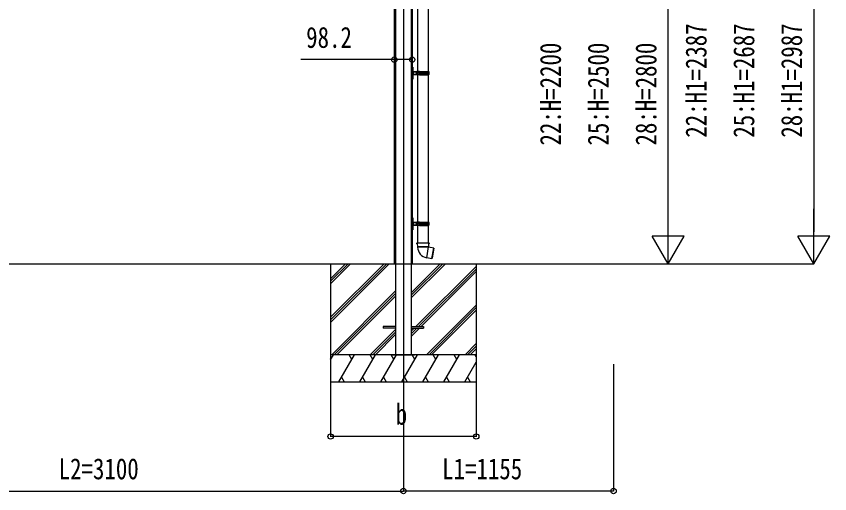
# Model space of a CAD drawing. Units: millimetres, scale not verified. Extents: x -14718 to 14718, y -10397 to 10401.
# Drawn here: x -40 to 4430, y -5976 to -3350 of the extents above; entities that cross this region are included whole.
import ezdxf
from ezdxf.enums import TextEntityAlignment as Align

# ---------------------------------------------------------------- set-up
doc = ezdxf.new("R2010")
doc.units = ezdxf.units.MM
doc.header["$LTSCALE"] = 50
for name, color, linetype in [('0-4_YKK_12', 2, 'Continuous'), ('0-5_YKK_A1', 4, 'Continuous'), ('0-6_YKK_D', 6, 'Continuous')]:
    doc.layers.add(name, color=color, linetype=linetype)
doc.styles.add('ＭＳ ゴシック', font='')
doc.styles.get('ＭＳ ゴシック').set_extended_font_data('MS Gothic')

msp = doc.modelspace()

# ---------------------------------------------------------------- linework, layer by layer
at = {"layer": '0-4_YKK_12'}
msp.add_line((2087.32, -2342.97), (2087.32, -5264.27), dxfattribs=at)
at = {"layer": '0-5_YKK_A1'}
for p, q in [((2037.32, -2441.73), (2037.32, -4711.77)), ((2044.19, -2441.97), (2044.19, -5211.77)), ((2130.46, -2444.98), (2130.46, -5211.77)), ((2135.52, -2445.16), (2135.52, -4711.77)), ((2165.42, -2843.77), (2165.42, -3654.27)), ((2225.62, -3654.26), (2225.62, -2843.76)), ((2136.52, -3629.77), (2135.52, -3629.77)), ((2136.52, -3636.06), (2135.52, -3636.06)), ((2136.52, -3663.27), (2135.52, -3663.27)), ((2138.52, -3630.67), (2136.52, -3629.77)), ((2136.52, -3636.06), (2136.52, -3629.77)), ((2136.52, -3663.27), (2139.52, -3663.27)), ((2136.52, -3690.47), (2136.52, -3663.27)), ((2138.52, -3630.67), (2138.7, -3636.4)), ((2139.52, -3663.27), (2138.7, -3690.13)), ((2139.52, -3663.27), (2140.52, -3663.27)), ((2140.23, -3654.02), (2140.33, -3657.27)), ((2157.52, -3657.27), (2140.34, -3657.27)), ((2140.34, -3657.27), (2140.52, -3663.27)), ((2140.52, -3663.27), (2140.34, -3669.27)), ((2141.19, -3654.27), (2157.52, -3654.27)), ((2157.52, -3654.27), (2160.52, -3654.27)), ((2157.52, -3657.27), (2157.52, -3654.27)), ((2157.52, -3658.77), (2157.52, -3657.27)), ((2157.52, -3658.77), (2157.52, -3667.76)), ((2158.51, -3658.77), (2157.52, -3658.77)), ((2160.52, -3658.77), (2157.52, -3658.77)), ((2160.52, -3658.77), (2158.51, -3658.77)), ((2158.51, -3667.76), (2158.51, -3658.77)), ((2168.52, -3654.27), (2160.52, -3654.27)), ((2168.53, -3658.77), (2166.52, -3658.77)), ((2168.52, -3658.77), (2168.52, -3654.27)), ((2168.53, -3654.26), (2168.53, -3658.77)), ((2175.55, -3654.26), (2168.53, -3654.26)), ((2168.53, -3663.26), (2168.53, -3658.77)), ((2168.53, -3667.76), (2168.53, -3663.27)), ((2175.03, -3663.27), (2168.53, -3663.27)), ((2175.03, -3663.27), (2175.03, -3663.26)), ((2175.03, -3663.27), (2175.03, -3663.27)), ((2175.12, -3663.27), (2175.12, -3663.26)), ((2229.02, -3663.26), (2175.29, -3663.26)), ((2175.79, -3654.26), (2175.55, -3654.26)), ((2175.79, -3654.26), (2176.19, -3654.26)), ((2176.19, -3654.26), (2227.52, -3654.26)), ((2228.52, -3656.26), (2177.22, -3656.26)), ((2227.52, -3656.26), (2227.52, -3654.26)), ((2136.52, -3690.47), (2135.52, -3690.47)), ((2136.52, -3690.47), (2138.7, -3690.13)), ((2136.52, -3696.77), (2136.52, -3690.47)), ((2138.7, -3690.13), (2138.52, -3695.86)), ((2140.33, -3669.27), (2140.23, -3672.51)), ((2140.34, -3669.27), (2157.52, -3669.27)), ((2157.52, -3672.27), (2141.19, -3672.27)), ((2158.51, -3667.76), (2157.52, -3667.76)), ((2157.52, -3667.77), (2160.52, -3667.77)), ((2160.52, -3672.27), (2157.52, -3672.27)), ((2160.52, -3667.76), (2158.51, -3667.76)), ((2165.42, -3672.27), (2165.42, -4482.77)), ((2168.53, -3667.76), (2166.52, -3667.76)), ((2168.52, -3667.77), (2166.52, -3667.77)), ((2168.52, -3672.27), (2168.52, -3667.77)), ((2168.53, -3672.26), (2168.53, -3667.76)), ((2175.55, -3672.26), (2168.53, -3672.26)), ((2175.79, -3672.26), (2175.55, -3672.26)), ((2175.79, -3672.26), (2176.19, -3672.26)), ((2176.19, -3672.26), (2227.52, -3672.26)), ((2228.52, -3670.26), (2177.22, -3670.26)), ((2225.62, -4482.76), (2225.62, -3672.26)), ((2227.52, -3672.26), (2227.52, -3670.26)), ((2136.52, -4464.56), (2135.52, -4464.56)), ((2136.52, -4464.56), (2136.52, -4458.27)), ((2136.52, -4491.77), (2136.52, -4464.56)), ((2138.52, -4459.17), (2138.7, -4464.9)), ((2136.52, -4491.77), (2135.52, -4491.77)), ((2136.52, -4518.97), (2136.52, -4491.77)), ((2139.52, -4491.77), (2140.52, -4491.77)), ((2140.23, -4482.52), (2140.33, -4485.77)), ((2140.33, -4497.77), (2140.23, -4501.01)), ((2157.52, -4485.77), (2140.34, -4485.77)), ((2140.34, -4497.77), (2157.52, -4497.77)), ((2141.19, -4482.77), (2157.52, -4482.77)), ((2157.52, -4500.77), (2141.19, -4500.77)), ((2157.52, -4482.77), (2160.52, -4482.77)), ((2157.52, -4487.27), (2157.52, -4496.26)), ((2158.51, -4487.27), (2157.52, -4487.27)), ((2160.52, -4487.27), (2157.52, -4487.27)), ((2158.51, -4496.26), (2157.52, -4496.26)), ((2157.52, -4496.27), (2160.52, -4496.27)), ((2160.52, -4500.77), (2157.52, -4500.77)), ((2160.52, -4487.27), (2158.51, -4487.27)), ((2158.51, -4496.26), (2158.51, -4487.27)), ((2160.52, -4496.26), (2158.51, -4496.26)), ((2168.52, -4482.77), (2160.52, -4482.77)), ((2165.42, -4500.77), (2165.42, -4596.77)), ((2168.53, -4487.27), (2166.52, -4487.27)), ((2168.53, -4496.26), (2166.52, -4496.26)), ((2168.52, -4496.27), (2166.52, -4496.27)), ((2168.52, -4487.27), (2168.52, -4482.77)), ((2168.52, -4500.77), (2168.52, -4496.27)), ((2168.53, -4482.76), (2168.53, -4487.27)), ((2175.55, -4482.76), (2168.53, -4482.76)), ((2168.53, -4491.76), (2168.53, -4487.27)), ((2168.53, -4496.26), (2168.53, -4491.77)), ((2175.03, -4491.77), (2168.53, -4491.77)), ((2168.53, -4500.76), (2168.53, -4496.26)), ((2175.55, -4500.76), (2168.53, -4500.76)), ((2175.03, -4491.77), (2175.03, -4491.76)), ((2175.03, -4491.77), (2175.03, -4491.77)), ((2175.12, -4491.77), (2175.12, -4491.76)), ((2229.02, -4491.76), (2175.29, -4491.76)), ((2175.79, -4482.76), (2175.55, -4482.76)), ((2175.79, -4500.76), (2175.55, -4500.76)), ((2175.79, -4482.76), (2176.19, -4482.76)), ((2175.79, -4500.76), (2176.19, -4500.76)), ((2176.19, -4482.76), (2227.52, -4482.76)), ((2176.19, -4500.76), (2227.52, -4500.76)), ((2228.52, -4484.76), (2177.22, -4484.76)), ((2228.52, -4498.76), (2177.22, -4498.76)), ((2225.62, -4596.77), (2225.62, -4500.76)), ((2227.52, -4484.76), (2227.52, -4482.76)), ((2227.52, -4500.76), (2227.52, -4498.76)), ((2136.52, -4518.97), (2135.52, -4518.97)), ((2136.52, -4518.97), (2138.7, -4518.63)), ((2136.52, -4525.27), (2136.52, -4518.97)), ((2138.7, -4518.63), (2138.52, -4524.36)), ((2163.67, -4596.77), (2161.52, -4597.55)), ((2161.52, -4597.55), (2161.59, -4597.55)), ((2161.52, -4601.2), (2161.59, -4601.2)), ((2161.66, -4600.29), (2161.66, -4598.46)), ((2163.67, -4596.77), (2163.8, -4596.77)), ((2163.77, -4602.02), (2164.03, -4617.3)), ((2163.9, -4602.02), (2163.77, -4602.02)), ((2163.8, -4596.77), (2227.24, -4596.77)), ((2163.98, -4601.11), (2163.92, -4597.67)), ((2227.02, -4617.3), (2227.28, -4602.02)), ((2227.28, -4602.02), (2227.15, -4602.02)), ((2227.24, -4596.77), (2227.37, -4596.77)), ((2227.28, -4602.02), (2229.52, -4601.2)), ((2229.52, -4597.55), (2227.37, -4596.77)), ((2229.39, -4600.29), (2229.39, -4598.46)), ((2229.46, -4597.55), (2229.52, -4597.55)), ((2229.46, -4601.2), (2229.52, -4601.2)), ((2229.52, -4601.2), (2229.52, -4597.55)), ((2164.03, -4617.3), (2165.35, -4619.26)), ((2164.03, -4617.3), (2195.52, -4617.3)), ((2165.35, -4619.26), (2165.41, -4620.87)), ((2165.35, -4619.26), (2220.66, -4619.26)), ((2195.52, -4617.3), (2227.02, -4617.3)), ((2215.2, -4678.15), (2225.63, -4619)), ((2253.78, -4625.2), (2225.42, -4620.2)), ((2225.96, -4618.86), (2227.02, -4617.3)), ((2243.82, -4681.72), (2253.78, -4625.2)), ((2254.6, -4626.36), (2244.98, -4680.91)), ((2254.6, -4626.36), (2253.78, -4625.2)), ((2215.46, -4676.72), (2243.82, -4681.72)), ((2243.82, -4681.72), (2244.98, -4680.91)), ((-2149.96, -4711.6), (4257.53, -4711.6)), ((1687.32, -4711.77), (1687.32, -5361.77)), ((1687.32, -5005.74), (1981.3, -4711.77)), ((1687.32, -5019.89), (1995.45, -4711.77)), ((1687.32, -5034.03), (2009.59, -4711.77)), ((1687.32, -4793.61), (1769.17, -4711.77)), ((1687.32, -4807.75), (1783.31, -4711.77)), ((1687.32, -4821.9), (1797.45, -4711.77)), ((2130.46, -4899.26), (2317.96, -4711.77)), ((2130.46, -4885.12), (2303.81, -4711.77)), ((2130.46, -4870.98), (2289.67, -4711.77)), ((2156.3, -5057.27), (2487.32, -4726.25)), ((2487.32, -4711.77), (2487.32, -5361.77)), ((2170.44, -5057.27), (2487.32, -4740.39)), ((2184.59, -5057.27), (2487.32, -4754.53)), ((1693.43, -5211.77), (2044.19, -4861.02)), ((1707.58, -5211.77), (2044.19, -4875.16)), ((1721.72, -5211.77), (2044.19, -4889.3)), ((2213.93, -5211.77), (2487.32, -4938.38)), ((2228.08, -5211.77), (2487.32, -4952.52)), ((2242.22, -5211.77), (2487.32, -4966.66)), ((1905.57, -5211.77), (2044.19, -5073.15)), ((1919.71, -5211.77), (2044.19, -5087.29)), ((1976.69, -5057.27), (1976.69, -5066.27)), ((2044.19, -5057.27), (1976.69, -5057.27)), ((2044.19, -5066.27), (1976.69, -5066.27)), ((2130.46, -5057.27), (2197.96, -5057.27)), ((2130.46, -5111.39), (2175.59, -5066.27)), ((2130.46, -5083.11), (2147.3, -5066.27)), ((2130.46, -5097.25), (2161.44, -5066.27)), ((2130.46, -5066.27), (2197.96, -5066.27)), ((2197.96, -5057.27), (2197.96, -5066.27)), ((1933.85, -5211.77), (2044.19, -5101.43)), ((2426.07, -5211.77), (2487.32, -5150.51)), ((2440.21, -5211.77), (2487.32, -5164.65)), ((2454.35, -5211.77), (2487.32, -5178.79)), ((2487.32, -5211.77), (1687.32, -5211.77)), ((1687.32, -5240.71), (1704.03, -5211.77)), ((1731.87, -5361.77), (1818.47, -5211.77)), ((1803.47, -5237.75), (1788.47, -5211.77)), ((1847.34, -5361.77), (1933.94, -5211.77)), ((1918.94, -5237.75), (1903.94, -5211.77)), ((1962.81, -5361.77), (2049.41, -5211.77)), ((2034.41, -5237.75), (2019.41, -5211.77)), ((2026.42, -5211.77), (2148.22, -5211.77)), ((2026.42, -5211.77), (2026.72, -5211.77)), ((2026.72, -5211.77), (2147.92, -5211.77)), ((2078.28, -5361.77), (2164.88, -5211.77)), ((2149.88, -5237.75), (2134.88, -5211.77)), ((2147.92, -5211.77), (2148.22, -5211.77)), ((2193.75, -5361.77), (2280.35, -5211.77)), ((2265.35, -5237.75), (2250.35, -5211.77)), ((2309.22, -5361.77), (2395.82, -5211.77)), ((2380.82, -5237.75), (2365.82, -5211.77)), ((2487.32, -5222.21), (2481.29, -5211.77)), ((1689.03, -5237.75), (1687.32, -5234.79)), ((2424.69, -5361.77), (2487.32, -5253.28)), ((1687.32, -5361.77), (2487.32, -5361.77)), ((1746.87, -5335.79), (1761.87, -5361.77)), ((1862.34, -5335.79), (1877.34, -5361.77)), ((1977.81, -5335.79), (1992.81, -5361.77)), ((2093.28, -5335.79), (2108.28, -5361.77)), ((2208.75, -5335.79), (2223.75, -5361.77)), ((2324.22, -5335.79), (2339.22, -5361.77)), ((2439.69, -5335.79), (2454.69, -5361.77))]:
    msp.add_line(p, q, dxfattribs=at)
for points in [[(2136.52, -3663.27), (2136.52, -3636.06), (2138.7, -3636.4), (2139.52, -3663.27)], [(2168.52, -3672.27), (2160.52, -3672.27), (2160.52, -3654.27)], [(2168.52, -3658.77), (2166.52, -3658.77), (2166.52, -3667.77)], [(2175.29, -3663.26), (2175.12, -3663.26), (2175.03, -3663.26), (2168.53, -3663.26)], [(2175.55, -3654.26), (2175.16, -3658.72), (2175.03, -3663.26)], [(2135.52, -3696.77), (2136.52, -3696.77), (2138.52, -3695.86)], [(2157.52, -3672.27), (2157.52, -3669.27), (2157.52, -3667.77)], [(2138.52, -4459.17), (2136.52, -4458.27), (2135.52, -4458.27)], [(2136.52, -4464.56), (2138.7, -4464.9), (2139.52, -4491.77)], [(2136.52, -4491.77), (2139.52, -4491.77), (2138.7, -4518.63)], [(2140.34, -4485.77), (2140.52, -4491.77), (2140.34, -4497.77)], [(2157.52, -4487.27), (2157.52, -4485.77), (2157.52, -4482.77)], [(2157.52, -4500.77), (2157.52, -4497.77), (2157.52, -4496.27)], [(2168.52, -4500.77), (2160.52, -4500.77), (2160.52, -4482.77)], [(2168.52, -4487.27), (2166.52, -4487.27), (2166.52, -4496.27)], [(2175.29, -4491.76), (2175.12, -4491.76), (2175.03, -4491.76), (2168.53, -4491.76)], [(2175.55, -4482.76), (2175.16, -4487.22), (2175.03, -4491.76)], [(2135.52, -4525.27), (2136.52, -4525.27), (2138.52, -4524.36)], [(2161.52, -4597.55), (2161.52, -4601.2), (2163.77, -4602.02)], [(2161.59, -4597.55), (2163.03, -4597.04), (2163.8, -4596.77)], [(2163.9, -4602.02), (2163.08, -4601.73), (2161.59, -4601.2)], [(2163.92, -4597.67), (2163.03, -4597.98), (2161.66, -4598.46)], [(2161.66, -4600.29), (2163.08, -4600.79), (2163.98, -4601.11)], [(2227.06, -4601.11), (2227.1, -4599.37), (2227.13, -4597.67)], [(2227.06, -4601.11), (2227.97, -4600.79), (2229.39, -4600.29)], [(2229.39, -4598.46), (2228.02, -4597.98), (2227.13, -4597.67)], [(2229.46, -4601.2), (2227.97, -4601.73), (2227.15, -4602.02)], [(2227.24, -4596.77), (2228.01, -4597.04), (2229.46, -4597.55)], [(2225.94, -4618.85), (2225.85, -4618.89), (2225.63, -4619), (2225.6, -4619.01), (2225.32, -4619.1), (2223.59, -4619.22), (2220.66, -4619.26), (2217.92, -4619.35), (2214.27, -4619.45), (2209.97, -4619.55), (2205.39, -4619.64), (2200.39, -4619.74), (2195.4, -4619.82), (2190.27, -4619.91), (2185.43, -4620), (2180.74, -4620.1), (2176.6, -4620.19), (2172.89, -4620.3), (2169.92, -4620.41), (2167.59, -4620.53), (2166.11, -4620.67), (2165.44, -4620.82), (2165.41, -4620.87)]]:
    msp.add_lwpolyline(points, dxfattribs=at)
for centre, radius, start, end in [((2141.19, -3652.27), 2, 181.7624, 241.44015), ((2141.19, -3652.27), 2, 241.44015, 270), ((2175.08, -3663.49), 0.226, 80.79578, 102.71983), ((2252.92, -3663.28), 77.89, 179.99307, 186.62466), ((2256.04, -3663.24), 80.75, 173.61461, 180.01355), ((2256.04, -3663.28), 80.75, 179.98461, 186.38348), ((2177.41, -3654.62), 1.66, 167.69464, 263.49512), ((2177.99, -3654.46), 1.81, 173.59328, 264.82407), ((2179.77, -3663.26), 49.25, 0, 8.17123), ((2179.77, -3663.27), 49.25, 351.83186, 0.00306), ((2141.19, -3674.27), 2, 118.55985, 178.2376), ((2141.19, -3674.27), 2, 90, 118.55985), ((2177.35, -3671.87), 1.61, 94.66451, 194.14319), ((2178.05, -3672.11), 1.86, 96.97139, 184.61125), ((2141.19, -4480.77), 2, 181.7624, 241.44015), ((2141.19, -4502.77), 2, 118.55985, 178.2376), ((2141.19, -4480.77), 2, 241.44015, 270), ((2141.19, -4502.77), 2, 90, 118.55985), ((2175.08, -4491.99), 0.226, 80.79578, 102.71983), ((2252.92, -4491.78), 77.89, 179.99307, 186.62466), ((2256.04, -4491.74), 80.75, 173.61461, 180.01355), ((2256.04, -4491.78), 80.75, 179.98461, 186.38348), ((2177.35, -4500.37), 1.61, 94.66451, 194.14319), ((2177.41, -4483.12), 1.66, 167.69464, 263.49512), ((2177.99, -4482.96), 1.81, 173.59328, 264.82407), ((2178.05, -4500.61), 1.86, 96.97139, 184.61125), ((2179.77, -4491.76), 49.25, 0, 8.17123), ((2179.77, -4491.77), 49.25, 351.83186, 0.00306), ((2158.92, -4598.22), 2.75, 354.81691, 13.99327), ((2158.01, -4600.47), 3.66, 348.38866, 2.80116), ((2161.36, -4597.54), 2.56, 357.19737, 17.56812), ((2162.09, -4601.39), 1.92, 340.91849, 8.46572), ((2229.57, -4601.33), 2.51, 174.83553, 195.78026), ((2229.04, -4597.46), 1.93, 159.00896, 186.22555), ((2233.04, -4598.29), 3.66, 168.38866, 182.80116), ((2232.13, -4600.54), 2.75, 174.81691, 193.99327), ((2225.67, -4618.77), 60.3, 182.00147, 260)]:
    msp.add_arc(centre, radius, start, end, dxfattribs=at)
for centre, major_axis, ratio, start_param, end_param in [((2140.34, -3657.11), (1, 0.031), 0.162205, 3.1415927, 4.7026633), ((2140.43, -3660.27), (-0.1, 3), 0.333136, 6.2716543, 6.28138), ((2157.52, -3656.78), (3, 0), 0.162278, 4.712389, 6.2831853), ((2140.34, -3669.43), (1, -0.031), 0.162205, 1.580522, 3.1415927), ((2140.43, -3666.27), (0.1, 3), 0.333136, 3.143398, 3.1531236), ((2157.52, -3669.75), (3, 0), 0.162278, 6.2831853, 7.8539816), ((2140.34, -4485.61), (1, 0.031), 0.162205, 3.1415927, 4.7026633), ((2140.34, -4497.93), (1, -0.031), 0.162205, 1.580522, 3.1415927), ((2140.43, -4488.77), (-0.1, 3), 0.333136, 6.2716543, 6.28138), ((2140.43, -4494.77), (0.1, 3), 0.333136, 3.143398, 3.1531236), ((2157.52, -4485.28), (3, 0), 0.162278, 4.712389, 6.2831853), ((2157.52, -4498.25), (3, 0), 0.162278, 6.2831853, 7.8539816)]:
    msp.add_ellipse(centre, major_axis=major_axis, ratio=ratio, start_param=start_param, end_param=end_param, dxfattribs=at)
at = {"layer": '0-6_YKK_D'}
for p, q in [((4342.58, -2499.68), (4342.58, -4536.6)), ((3542.58, -4536.6), (3542.58, -2686.6)), ((3542.58, -4711.6), (3542.58, -4408.49)), ((4342.58, -4711.6), (4342.58, -4408.49)), ((3542.58, -4711.6), (3455.08, -4560.05)), ((3630.08, -4560.05), (3455.08, -4560.05)), ((3542.58, -4711.6), (3630.08, -4560.05)), ((4342.58, -4711.6), (4255.08, -4560.05)), ((4430.08, -4560.05), (4255.08, -4560.05)), ((4342.58, -4711.6), (4430.08, -4560.05)), ((3843.58, -4711.6), (4343.58, -4711.6)), ((2087.32, -5265.1), (2087.32, -5962.6)), ((2087.32, -5265.27), (2087.32, -5962.6)), ((3242.28, -5264.1), (3242.28, -5962.6)), ((1687.32, -5362.6), (1687.32, -5662.6)), ((2487.32, -5362.6), (2487.32, -5662.6)), ((2487.32, -5661.6), (1687.32, -5661.6)), ((-1012.48, -5961.6), (2087.32, -5961.6)), ((3242.28, -5961.6), (2087.32, -5961.6))]:
    msp.add_line(p, q, dxfattribs=at)
msp.add_lwpolyline([(2135.52, -3588.59), (2037.32, -3588.59), (1523.02, -3588.59)], dxfattribs=at)
for centre in [(2037.32, -3588.59), (2135.52, -3588.59), (1687.32, -5661.6), (2487.32, -5661.6), (2087.32, -5961.6), (2087.32, -5961.6), (3242.28, -5961.6)]:
    msp.add_circle(centre, 14.88, dxfattribs=at)

# ---------------------------------------------------------------- texts
at = {"layer": '0-6_YKK_D', "style": 'ＭＳ ゴシック', "width": 0.8}
for s, p in [('22:H1=2387', (3787.58, -4017.94)), ('25:H1=2687', (4050.08, -4017.94)), ('28:H1=2987', (4312.58, -4017.94)), ('22:H=2200', (2987.58, -4061)), ('25:H=2500', (3250.08, -4061)), ('28:H=2800', (3512.58, -4061))]:
    msp.add_text(s, height=115.5, rotation=90, dxfattribs=at).set_placement(p, align=Align.BOTTOM_LEFT)
for s, p in [('98.2', (1553.02, -3558.59)), ('b', (2045.32, -5631.6)), ('L2=3100', (193.02, -5931.6)), ('L1=1155', (2300.15, -5931.6))]:
    msp.add_text(s, height=115.5, dxfattribs=at).set_placement(p, align=Align.BOTTOM_LEFT)

doc.saveas('drawing.dxf')
